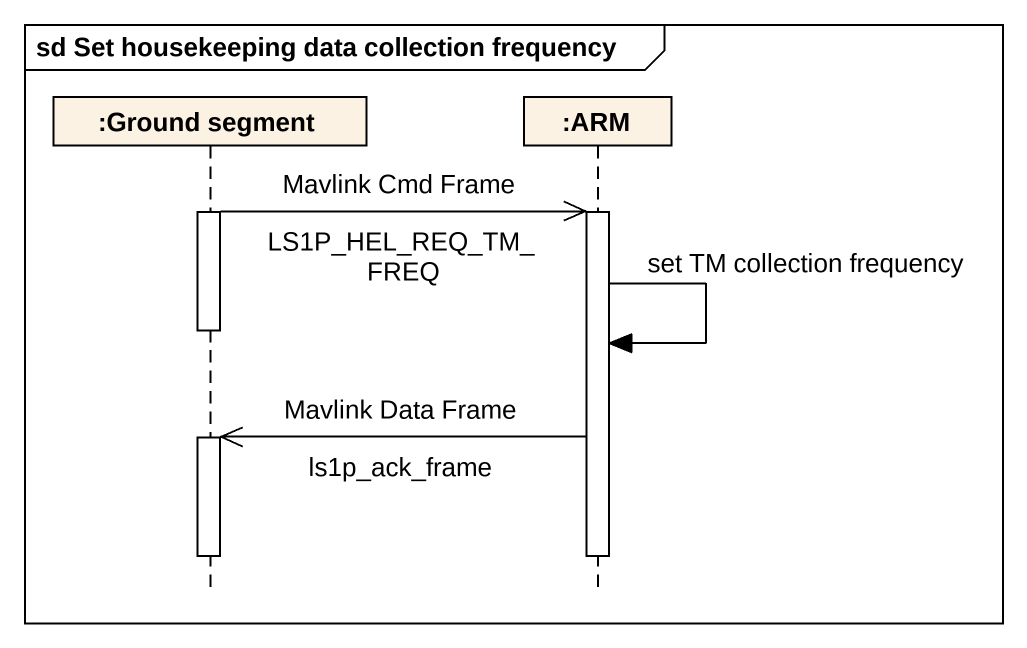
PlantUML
@startuml
mainframe sd Set housekeeping data collection frequency
hide footbox
participant ":Ground segment" as Ground_segment
participant ":ARM" as ARM

activate Ground_segment
Ground_segment ->> ARM : Mavlink Cmd Frame\nLS1P_HEL_REQ_TM_FREQ
activate ARM
deactivate Ground_segment
ARM -> ARM : set TM collection frequency
ARM ->> Ground_segment : Mavlink Data Frame\nls1p_ack_frame
activate Ground_segment
deactivate Ground_segment
deactivate ARM
@enduml
